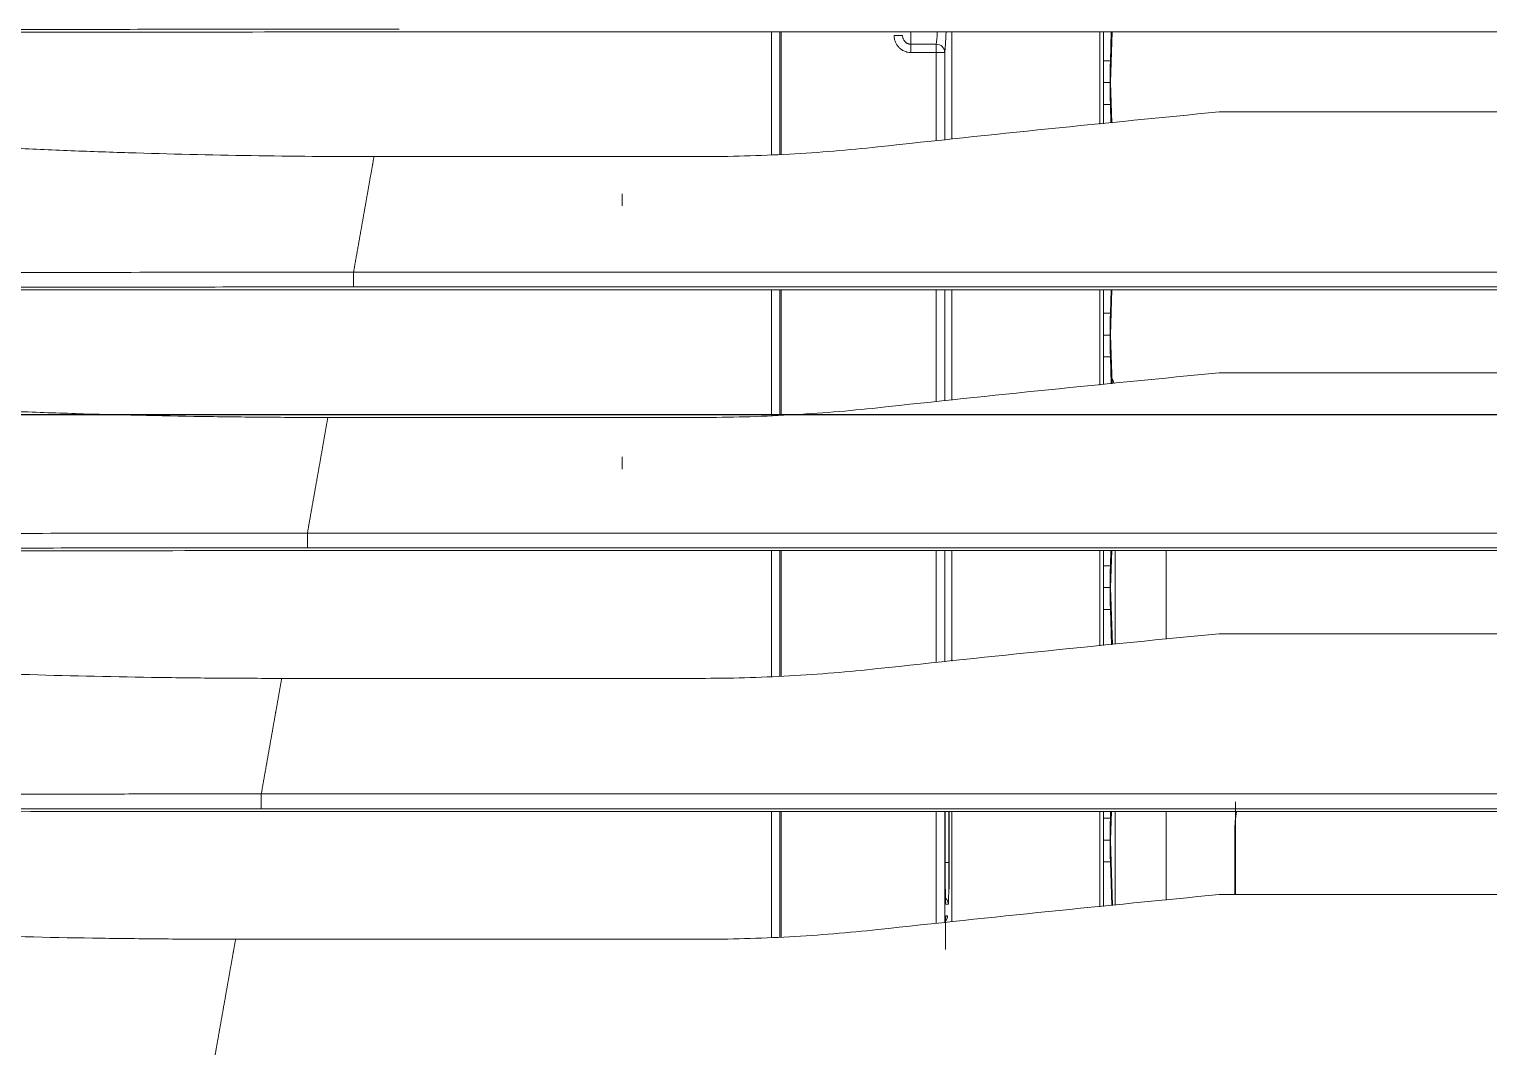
# Model space of a CAD drawing. Header units: inches. Extents: x 3778 to 56227, y -16914 to 35091.
# Drawn here: x 46749.8 to 46836.9, y -10929.2 to -10868 of the extents above; entities that cross this region are included whole.
import ezdxf

# ---------------------------------------------------------------- set-up
doc = ezdxf.new("R2010")
doc.units = ezdxf.units.IN
doc.header["$LTSCALE"] = 100
doc.header["$MEASUREMENT"] = 0
doc.layers.add('2-con', color=2, linetype='Continuous')
doc.layers.add('mark-B', color=2, linetype='Continuous', lineweight=20)

# ---------------------------------------------------------------- blocks, each defined once
blk = doc.blocks.new('cjscjdeh')
at = {"color": 8}
blk.add_line((154925.534, 69952.839), (154277.426, 69952.839), dxfattribs=at)
blk = doc.blocks.new('무풍1way 일반')
at = {"layer": 'mark-B'}
for p, q in [((334.365, -135.339), (334.365, -127.854)), ((334.365, -135.339), (334.365, -127.854)), ((334.445, -135.34), (334.445, -127.851)), ((334.445, -135.34), (334.445, -127.851)), ((334.947, -127.838), (334.947, -135.34)), ((334.947, -127.838), (334.947, -135.34)), ((366.917, -127.717), (339.223, -127.717)), ((324.18, -135.338), (324.18, -128.75)), ((324.606, -135.338), (324.606, -128.705)), ((324.606, -135.338), (324.606, -128.705)), ((325.108, -128.653), (325.108, -135.338)), ((325.108, -128.653), (325.108, -135.338)), ((314.428, -135.337), (314.428, -129.748)), ((314.589, -129.731), (314.707, -133.633)), ((314.641, -129.725), (314.72, -132.33)), ((315.139, -129.675), (315.139, -135.339)), ((315.359, -129.654), (315.359, -135.337)), ((324.534, -129.118), (324.431, -129.123)), ((324.534, -129.118), (324.431, -129.123)), ((324.545, -128.992), (324.542, -129.041)), ((324.545, -128.992), (324.542, -129.041)), ((204.956, -130.381), (308.238, -130.381)), ((307.294, -130.381), (307.294, -134.175)), ((311.398, -130.058), (311.398, -135.338)), ((311.398, -130.058), (311.398, -135.338)), ((324.397, -129.795), (324.534, -129.801)), ((324.397, -129.795), (324.534, -129.801)), ((324.337, -130.716), (324.337, -135.337)), ((324.337, -130.716), (324.337, -135.337)), ((314.72, -132.33), (315.139, -132.33)), ((324.354, -132.305), (324.577, -132.305)), ((324.354, -135.337), (324.354, -132.305)), ((324.354, -132.305), (324.577, -132.305)), ((324.354, -135.337), (324.354, -132.305)), ((324.577, -132.311), (324.577, -135.337)), ((324.577, -132.311), (324.577, -135.337)), ((314.707, -133.633), (314.655, -135.337)), ((314.733, -133.634), (315.139, -133.634)), ((314.72, -134.938), (314.708, -135.337)), ((314.72, -134.938), (315.139, -134.938)), ((-365.384, -135.503), (365.384, -135.503)), ((365.57, -135.337), (205.054, -135.337)), ((365.384, -136.387), (-365.384, -136.387)), ((334.365, -150.9), (334.365, -143.417)), ((334.365, -150.9), (334.365, -143.417)), ((334.445, -150.901), (334.445, -143.415)), ((334.445, -150.901), (334.445, -143.415)), ((334.947, -143.402), (334.947, -150.901)), ((334.947, -143.402), (334.947, -150.901)), ((364.164, -143.281), (339.223, -143.281)), ((324.18, -150.903), (324.18, -144.313)), ((324.606, -150.9), (324.606, -144.269)), ((324.606, -150.9), (324.606, -144.269)), ((325.108, -144.218), (325.108, -150.9)), ((325.108, -144.218), (325.108, -150.9)), ((314.428, -150.901), (314.428, -145.311)), ((314.604, -145.293), (314.707, -148.695)), ((314.656, -145.288), (314.72, -147.392)), ((315.139, -145.24), (315.139, -150.902)), ((315.359, -145.216), (315.359, -150.902)), ((204.956, -145.945), (308.238, -145.945)), ((311.398, -145.621), (311.398, -150.901)), ((311.398, -145.621), (311.398, -150.901)), ((314.72, -147.392), (315.139, -147.392)), ((314.707, -148.695), (314.64, -150.901)), ((314.733, -148.696), (315.139, -148.696)), ((314.72, -150), (314.692, -150.901)), ((314.72, -150), (315.139, -150)), ((-362.631, -151.067), (362.631, -151.067)), ((362.818, -150.901), (205.054, -150.901)), ((362.631, -151.951), (-362.631, -151.951)), ((334.365, -166.464), (334.365, -158.979)), ((334.365, -166.464), (334.365, -158.979)), ((334.445, -166.463), (334.445, -158.98)), ((334.445, -166.463), (334.445, -158.98)), ((334.947, -158.964), (334.947, -166.463)), ((334.947, -158.964), (334.947, -166.463)), ((361.412, -158.845), (339.223, -158.845)), ((324.18, -166.463), (324.18, -159.875)), ((324.606, -166.465), (324.606, -159.833)), ((324.606, -166.465), (324.606, -159.833)), ((325.108, -159.781), (325.108, -166.465)), ((325.108, -159.781), (325.108, -166.465)), ((314.619, -160.856), (314.707, -163.757)), ((314.671, -160.85), (314.72, -162.453)), ((315.139, -160.803), (315.139, -166.465)), ((315.359, -160.781), (315.359, -166.464)), ((204.956, -161.509), (308.238, -161.509)), ((314.72, -162.453), (315.139, -162.453)), ((314.707, -163.757), (314.625, -166.465)), ((314.733, -163.758), (315.139, -163.758)), ((314.72, -165.062), (314.677, -166.465)), ((314.72, -165.062), (315.139, -165.062)), ((-359.878, -166.631), (359.878, -166.631)), ((360.065, -166.465), (205.054, -166.465)), ((359.878, -167.515), (-359.878, -167.515)), ((334.365, -181.841), (334.365, -174.542)), ((334.365, -181.841), (334.365, -174.542)), ((334.445, -181.841), (334.445, -174.541)), ((334.445, -181.841), (334.445, -174.541)), ((334.947, -174.526), (334.947, -181.841)), ((334.947, -174.526), (334.947, -181.841)), ((358.659, -174.409), (339.223, -174.409)), ((324.18, -181.843), (324.18, -175.44)), ((324.606, -180.616), (324.606, -175.396)), ((324.606, -180.616), (324.606, -175.396)), ((325.108, -175.345), (325.108, -180.616)), ((325.108, -175.345), (325.108, -180.616)), ((314.634, -176.418), (314.707, -178.819)), ((314.686, -176.413), (314.72, -177.515)), ((315.139, -176.366), (315.139, -181.843)), ((315.359, -176.343), (315.359, -181.842)), ((204.956, -177.073), (308.238, -177.073)), ((314.72, -177.515), (315.139, -177.515)), ((314.707, -178.819), (314.615, -181.844)), ((314.733, -178.82), (315.139, -178.82)), ((314.72, -180.124), (314.668, -181.844)), ((314.72, -180.124), (315.139, -180.124)), ((324.606, -180.616), (325.108, -180.616)), ((324.606, -180.616), (325.108, -180.616)), ((325.108, -181.114), (325.108, -180.616)), ((325.108, -180.616), (326.621, -180.616)), ((325.108, -180.616), (326.621, -180.616)), ((325.108, -181.114), (325.108, -180.616)), ((326.621, -181.114), (325.108, -181.114)), ((326.621, -181.114), (325.108, -181.114)), ((326.621, -181.114), (326.621, -180.616)), ((326.621, -181.114), (326.621, -180.616)), ((326.621, -181.844), (326.621, -181.114)), ((326.621, -181.844), (326.621, -181.114)), ((357.344, -181.844), (205.056, -181.844)), ((327.123, -181.629), (327.625, -181.629)), ((327.123, -181.629), (327.625, -181.629))]:
    blk.add_line(p, q, dxfattribs=at)
for centre, radius, start, end in [((300.265, -134.175), 7.029, 350.48284, 0), ((316.608, -160.302), 2.18, 195.11712, 204.87231)]:
    blk.add_arc(centre, radius, start, end, dxfattribs=at)
for centre, major_axis, ratio, start_param, end_param in [((324.534, -127.11), (0, -2.008), 0.017061, 0.31443, 1.570796), ((324.534, -127.11), (0, -2.008), 0.017061, 0.31443, 1.570796), ((324.933, -129.123), (0.022, -0.502), 0.999854, 3.957119, 4.667668), ((324.933, -129.123), (0.022, -0.502), 0.999854, 3.957119, 4.667668), ((325.036, -129.118), (0.022, -0.502), 0.999854, 4.459387, 4.667668), ((325.036, -129.118), (0.022, -0.502), 0.999854, 4.459387, 4.667668), ((324.534, -127.11), (0, -2.008), 0.017061, 0.000764, 0.314427), ((324.534, -127.11), (0, -2.008), 0.017061, 0.000764, 0.314427), ((324.397, -132.305), (0, -2.51), 0.017061, 3.140829, 4.712389), ((324.397, -132.305), (0, -2.51), 0.017061, 3.140829, 4.712389), ((324.899, -129.795), (0.022, 0.502), 0.999854, 1.615517, 2.434694), ((324.899, -129.795), (0.022, 0.502), 0.999854, 1.615517, 2.434694), ((325.036, -129.801), (0.022, 0.502), 0.999854, 1.615517, 1.840138), ((324.534, -132.311), (0, -2.51), 0.017061, 1.570796, 3.140829), ((325.036, -129.801), (0.022, 0.502), 0.999854, 1.615517, 1.840138), ((324.534, -132.311), (0, -2.51), 0.017061, 1.570796, 3.140829), ((314.707, -133.634), (0, -1.506), 0.017455, 1.570796, 2.617994), ((314.707, -133.634), (0, -1.506), 0.017455, 0.523599, 1.570796), ((314.707, -148.696), (0, -1.506), 0.017455, 1.570796, 2.617994), ((314.707, -148.696), (0, -1.506), 0.017455, 0.523599, 1.570796), ((343.845, -146.239), (0.001, 12.57), 0.000095, 2.430578, 2.447704), ((343.843, -153.665), (0, 2.91), 0.000083, 2.447704, 2.52166), ((343.843, -153.504), (0, 3.108), 0.000012, 3.600051, 3.761525), ((343.842, -151.672), (-0.001, 5.15), 0.000057, 3.502485, 3.600051), ((314.707, -163.758), (0, -1.506), 0.017455, 1.570796, 2.617994), ((314.707, -163.758), (0, -1.506), 0.017455, 0.523599, 1.570796), ((343.845, -161.938), (0.001, 12.57), 0.000095, 2.430578, 2.447704), ((343.843, -169.365), (0, 2.91), 0.000083, 2.447704, 2.52166), ((343.843, -169.204), (0, 3.108), 0.000012, 3.600051, 3.761525), ((343.842, -167.372), (-0.001, 5.15), 0.000057, 3.502485, 3.600051), ((314.707, -178.82), (0, -1.506), 0.017455, 1.570796, 2.617994), ((314.707, -178.82), (0, -1.506), 0.017455, 0.523599, 1.570796), ((324.649, -199.532), (0, -19.077), 0.017061, 3.271735, 3.525578), ((324.649, -199.532), (0, -19.077), 0.017061, 3.271735, 3.525578), ((325.108, -180.616), (0.498, -0.065), 0.991402, 3.272325, 4.840907), ((325.108, -180.616), (0.498, -0.065), 0.991402, 3.272325, 4.840907), ((325.151, -199.532), (0, -18.575), 0.017522, 3.271735, 3.451894), ((325.151, -199.532), (0, -18.575), 0.017522, 3.271735, 3.451894)]:
    blk.add_ellipse(centre, major_axis=major_axis, ratio=ratio, start_param=start_param, end_param=end_param, dxfattribs=at)
for points, knots in [([(366.917, -127.717), (366.921, -127.693), (366.93, -127.644), (366.943, -127.57), (366.956, -127.497), (366.969, -127.423), (366.982, -127.348), (366.995, -127.274), (367.009, -127.2), (367.022, -127.125), (367.035, -127.05), (367.048, -126.975), (367.062, -126.9), (367.075, -126.824), (367.088, -126.749), (367.102, -126.673), (367.115, -126.597), (367.129, -126.521), (367.142, -126.444), (367.156, -126.368), (367.169, -126.291), (367.183, -126.214), (367.197, -126.137), (367.21, -126.06), (367.224, -125.982), (367.238, -125.905), (367.251, -125.827), (367.265, -125.749), (367.279, -125.671), (367.293, -125.592), (367.307, -125.514), (367.321, -125.435), (367.335, -125.356), (367.349, -125.277), (367.363, -125.198), (367.377, -125.118), (367.391, -125.039), (367.405, -124.959), (367.419, -124.879), (367.433, -124.799), (367.448, -124.718), (367.462, -124.638), (367.476, -124.557), (367.49, -124.476), (367.505, -124.395), (367.519, -124.314), (367.533, -124.232), (367.548, -124.151), (367.562, -124.069), (367.577, -123.987), (367.591, -123.905), (367.606, -123.822), (367.621, -123.74), (367.635, -123.657), (367.65, -123.574), (367.665, -123.491), (367.679, -123.407), (367.694, -123.324), (367.709, -123.24), (367.724, -123.156), (367.739, -123.072), (367.754, -122.988), (367.768, -122.904), (367.783, -122.819), (367.798, -122.734), (367.813, -122.65), (367.828, -122.564), (367.844, -122.479), (367.859, -122.394), (367.874, -122.308), (367.889, -122.222), (367.904, -122.136), (367.92, -122.05), (367.935, -121.963), (367.95, -121.877), (367.965, -121.79), (367.981, -121.703), (367.996, -121.616), (368.012, -121.529), (368.027, -121.441), (368.043, -121.353), (368.058, -121.265), (368.074, -121.177), (368.089, -121.089), (368.105, -121.001), (368.121, -120.912), (368.131, -120.853), (368.136, -120.823)], [0, 0, 0, 0, 0.011753, 0.023506, 0.035258, 0.04701, 0.058761, 0.070512, 0.082262, 0.094012, 0.105761, 0.11751, 0.129259, 0.141008, 0.152756, 0.164504, 0.176252, 0.187999, 0.199747, 0.211494, 0.223242, 0.234989, 0.246736, 0.258484, 0.270231, 0.281979, 0.293726, 0.305474, 0.317222, 0.32897, 0.340719, 0.352467, 0.364216, 0.375966, 0.387715, 0.399466, 0.411216, 0.422967, 0.434719, 0.446471, 0.458224, 0.469977, 0.481731, 0.493485, 0.505241, 0.516997, 0.528753, 0.540511, 0.552269, 0.564028, 0.575788, 0.587549, 0.599311, 0.611074, 0.622838, 0.634603, 0.646369, 0.658136, 0.669904, 0.681674, 0.693444, 0.705216, 0.716989, 0.728763, 0.740539, 0.752316, 0.764094, 0.775874, 0.787655, 0.799438, 0.811222, 0.823008, 0.834795, 0.846584, 0.858375, 0.870167, 0.881961, 0.893757, 0.905554, 0.917353, 0.929154, 0.940957, 0.952762, 0.964568, 0.976377, 0.988187, 1, 1, 1, 1]), ([(430.915, -132.369), (429.598, -132.099), (428.279, -131.853), (425.638, -131.397), (424.315, -131.188), (421.667, -130.8), (420.341, -130.62), (417.687, -130.287), (416.358, -130.132), (413.7, -129.844), (412.369, -129.71), (409.707, -129.46), (408.374, -129.343), (405.708, -129.126), (404.374, -129.025), (401.705, -128.836), (400.37, -128.749), (397.698, -128.586), (396.362, -128.511), (393.688, -128.371), (392.35, -128.307), (389.674, -128.189), (388.335, -128.135), (385.659, -128.037), (384.32, -127.993), (380.305, -127.876), (377.628, -127.817), (373.611, -127.758), (372.273, -127.743), (369.595, -127.722), (368.256, -127.717), (366.917, -127.717)], [0, 0, 0, 0, 0.0625, 0.0625, 0.125, 0.125, 0.1875, 0.1875, 0.25, 0.25, 0.3125, 0.3125, 0.375, 0.375, 0.4375, 0.4375, 0.5, 0.5, 0.5625, 0.5625, 0.625, 0.625, 0.6875, 0.6875, 0.75, 0.75, 0.875, 0.875, 0.9375, 0.9375, 1, 1, 1, 1]), ([(365.384, -135.503), (367.834, -135.503), (370.283, -135.502), (375.182, -135.499), (377.631, -135.496), (384.977, -135.486), (389.873, -135.477), (397.216, -135.459), (399.664, -135.453), (404.559, -135.439), (407.006, -135.431), (411.9, -135.415), (416.793, -135.398), (424.131, -135.371), (431.468, -135.342), (436.359, -135.322), (441.25, -135.302), (443.695, -135.293), (448.586, -135.273), (451.032, -135.264), (458.37, -135.236), (463.263, -135.219), (473.051, -135.19), (477.947, -135.178), (482.845, -135.17)], [0, 0, 0, 0, 0.0625, 0.0625, 0.125, 0.125, 0.25, 0.25, 0.3125, 0.3125, 0.375, 0.375, 0.4375, 0.5, 0.5625, 0.625, 0.625, 0.6875, 0.6875, 0.75, 0.75, 0.875, 0.875, 1, 1, 1, 1]), ([(365.384, -135.503), (365.384, -135.507), (365.384, -135.517), (365.384, -135.553), (365.384, -135.578), (365.384, -135.638), (365.384, -135.675), (365.384, -135.756), (365.384, -135.801), (365.384, -135.895), (365.384, -135.944), (365.384, -136.044), (365.384, -136.093), (365.384, -136.189), (365.384, -136.234), (365.384, -136.318), (365.384, -136.355), (365.384, -136.387)], [0, 0, 0, 0, 0.125, 0.125, 0.25, 0.25, 0.375, 0.375, 0.5, 0.5, 0.625, 0.625, 0.75, 0.75, 0.875, 0.875, 1, 1, 1, 1]), ([(495.895, -135.644), (494.534, -135.644), (493.173, -135.645), (490.451, -135.649), (489.091, -135.652), (485.009, -135.662), (482.289, -135.672), (474.13, -135.71), (468.693, -135.745), (460.539, -135.808), (457.821, -135.83), (452.386, -135.877), (449.669, -135.901), (444.234, -135.951), (441.517, -135.976), (436.083, -136.026), (433.366, -136.051), (427.931, -136.098), (425.214, -136.122), (419.779, -136.166), (417.061, -136.186), (411.624, -136.225), (408.906, -136.243), (403.468, -136.276), (400.749, -136.291), (392.59, -136.332), (387.151, -136.352), (378.99, -136.373), (376.269, -136.378), (372.187, -136.384), (370.827, -136.385), (368.786, -136.387), (367.765, -136.387), (366.574, -136.387), (366.064, -136.387), (365.724, -136.387), (365.554, -136.387), (365.384, -136.387)], [0, 0, 0, 0, 0.03125, 0.03125, 0.0625, 0.0625, 0.125, 0.125, 0.25, 0.25, 0.3125, 0.3125, 0.375, 0.375, 0.4375, 0.4375, 0.5, 0.5, 0.5625, 0.5625, 0.625, 0.625, 0.6875, 0.6875, 0.75, 0.75, 0.875, 0.875, 0.9375, 0.9375, 0.96875, 0.96875, 0.984375, 0.992187, 0.996094, 0.996094, 1, 1, 1, 1]), ([(365.57, -135.337), (367.473, -135.337), (369.376, -135.337), (373.181, -135.335), (378.888, -135.33), (384.594, -135.322), (392.201, -135.308), (396.004, -135.299), (403.609, -135.279), (407.411, -135.268), (415.014, -135.244), (418.815, -135.231), (426.415, -135.204), (430.215, -135.189), (437.814, -135.161), (441.614, -135.146), (449.214, -135.118), (453.014, -135.104), (456.815, -135.092)], [0, 0, 0, 0, 0.0625, 0.0625, 0.125, 0.25, 0.25, 0.375, 0.375, 0.5, 0.5, 0.625, 0.625, 0.75, 0.75, 0.875, 0.875, 1, 1, 1, 1]), ([(364.164, -143.281), (364.169, -143.257), (364.177, -143.208), (364.19, -143.134), (364.203, -143.061), (364.216, -142.987), (364.23, -142.912), (364.243, -142.838), (364.256, -142.764), (364.269, -142.689), (364.282, -142.614), (364.296, -142.539), (364.309, -142.464), (364.322, -142.388), (364.336, -142.313), (364.349, -142.237), (364.363, -142.161), (364.376, -142.085), (364.39, -142.008), (364.403, -141.932), (364.417, -141.855), (364.43, -141.778), (364.444, -141.701), (364.458, -141.624), (364.471, -141.546), (364.485, -141.469), (364.499, -141.391), (364.512, -141.313), (364.526, -141.235), (364.54, -141.156), (364.554, -141.078), (364.568, -140.999), (364.582, -140.92), (364.596, -140.841), (364.61, -140.762), (364.624, -140.682), (364.638, -140.603), (364.652, -140.523), (364.666, -140.443), (364.681, -140.363), (364.695, -140.282), (364.709, -140.202), (364.723, -140.121), (364.738, -140.04), (364.752, -139.959), (364.766, -139.878), (364.781, -139.796), (364.795, -139.715), (364.81, -139.633), (364.824, -139.551), (364.839, -139.469), (364.853, -139.386), (364.868, -139.304), (364.883, -139.221), (364.897, -139.138), (364.912, -139.055), (364.927, -138.971), (364.941, -138.888), (364.956, -138.804), (364.971, -138.72), (364.986, -138.636), (365.001, -138.552), (365.016, -138.468), (365.031, -138.383), (365.046, -138.298), (365.061, -138.214), (365.076, -138.128), (365.091, -138.043), (365.106, -137.958), (365.121, -137.872), (365.136, -137.786), (365.152, -137.7), (365.167, -137.614), (365.182, -137.527), (365.197, -137.441), (365.213, -137.354), (365.228, -137.267), (365.243, -137.18), (365.259, -137.093), (365.274, -137.005), (365.29, -136.917), (365.305, -136.829), (365.321, -136.741), (365.337, -136.653), (365.352, -136.565), (365.368, -136.476), (365.378, -136.417), (365.384, -136.387)], [0, 0, 0, 0, 0.011753, 0.023506, 0.035258, 0.04701, 0.058761, 0.070512, 0.082262, 0.094012, 0.105761, 0.11751, 0.129259, 0.141008, 0.152756, 0.164504, 0.176252, 0.187999, 0.199747, 0.211494, 0.223242, 0.234989, 0.246736, 0.258484, 0.270231, 0.281979, 0.293726, 0.305474, 0.317222, 0.32897, 0.340719, 0.352467, 0.364216, 0.375966, 0.387715, 0.399466, 0.411216, 0.422967, 0.434719, 0.446471, 0.458224, 0.469977, 0.481731, 0.493485, 0.505241, 0.516997, 0.528753, 0.540511, 0.552269, 0.564028, 0.575788, 0.587549, 0.599311, 0.611074, 0.622838, 0.634603, 0.646369, 0.658136, 0.669904, 0.681674, 0.693444, 0.705216, 0.716989, 0.728763, 0.740539, 0.752316, 0.764094, 0.775874, 0.787655, 0.799438, 0.811222, 0.823008, 0.834795, 0.846584, 0.858375, 0.870167, 0.881961, 0.893757, 0.905554, 0.917353, 0.929154, 0.940957, 0.952762, 0.964568, 0.976377, 0.988187, 1, 1, 1, 1]), ([(426.007, -147.833), (424.734, -147.575), (423.459, -147.338), (420.905, -146.898), (419.627, -146.695), (417.067, -146.318), (415.786, -146.143), (413.221, -145.817), (411.938, -145.665), (409.369, -145.382), (408.083, -145.251), (405.511, -145.004), (404.224, -144.89), (401.648, -144.675), (400.36, -144.575), (397.781, -144.389), (396.491, -144.302), (393.911, -144.141), (392.62, -144.066), (390.037, -143.928), (388.744, -143.865), (386.159, -143.748), (384.866, -143.694), (382.926, -143.622), (382.279, -143.599), (380.985, -143.555), (380.338, -143.535), (377.104, -143.438), (374.516, -143.38), (370.634, -143.321), (369.34, -143.306), (366.752, -143.286), (365.458, -143.281), (364.164, -143.281)], [0, 0, 0, 0, 0.0625, 0.0625, 0.125, 0.125, 0.1875, 0.1875, 0.25, 0.25, 0.3125, 0.3125, 0.375, 0.375, 0.4375, 0.4375, 0.5, 0.5, 0.5625, 0.5625, 0.625, 0.625, 0.6875, 0.6875, 0.71875, 0.71875, 0.75, 0.75, 0.875, 0.875, 0.9375, 0.9375, 1, 1, 1, 1]), ([(362.631, -151.067), (365.08, -151.067), (367.529, -151.066), (372.427, -151.063), (374.875, -151.061), (382.22, -151.052), (387.115, -151.044), (394.458, -151.028), (396.905, -151.022), (401.799, -151.01), (404.246, -151.003), (409.14, -150.988), (414.033, -150.973), (421.371, -150.949), (428.709, -150.923), (433.6, -150.905), (438.491, -150.887), (440.937, -150.878), (445.828, -150.861), (448.274, -150.852), (455.612, -150.827), (460.505, -150.811), (470.292, -150.785), (475.188, -150.774), (480.085, -150.767)], [0, 0, 0, 0, 0.0625, 0.0625, 0.125, 0.125, 0.25, 0.25, 0.3125, 0.3125, 0.375, 0.375, 0.4375, 0.5, 0.5625, 0.625, 0.625, 0.6875, 0.6875, 0.75, 0.75, 0.875, 0.875, 1, 1, 1, 1]), ([(362.631, -151.951), (362.631, -151.919), (362.631, -151.882), (362.631, -151.798), (362.631, -151.753), (362.631, -151.657), (362.631, -151.608), (362.631, -151.508), (362.631, -151.459), (362.631, -151.365), (362.631, -151.32), (362.631, -151.239), (362.631, -151.202), (362.631, -151.142), (362.631, -151.117), (362.631, -151.081), (362.631, -151.071), (362.631, -151.067)], [0, 0, 0, 0, 0.125, 0.125, 0.25, 0.25, 0.375, 0.375, 0.5, 0.5, 0.625, 0.625, 0.75, 0.75, 0.875, 0.875, 1, 1, 1, 1]), ([(493.132, -151.242), (491.771, -151.242), (490.411, -151.243), (487.69, -151.247), (486.33, -151.25), (482.249, -151.26), (479.529, -151.269), (471.371, -151.305), (465.934, -151.339), (457.781, -151.399), (455.063, -151.421), (449.628, -151.466), (446.91, -151.489), (441.476, -151.537), (438.759, -151.561), (433.324, -151.608), (430.607, -151.632), (425.172, -151.678), (422.455, -151.7), (417.019, -151.742), (414.301, -151.761), (408.865, -151.798), (406.146, -151.815), (400.709, -151.847), (397.99, -151.861), (389.833, -151.899), (384.394, -151.918), (376.234, -151.938), (373.513, -151.943), (369.433, -151.948), (368.073, -151.949), (366.032, -151.951), (365.012, -151.951), (363.991, -151.951), (363.311, -151.951), (362.971, -151.951), (362.631, -151.951)], [0, 0, 0, 0, 0.03125, 0.03125, 0.0625, 0.0625, 0.125, 0.125, 0.25, 0.25, 0.3125, 0.3125, 0.375, 0.375, 0.4375, 0.4375, 0.5, 0.5, 0.5625, 0.5625, 0.625, 0.625, 0.6875, 0.6875, 0.75, 0.75, 0.875, 0.875, 0.9375, 0.9375, 0.96875, 0.96875, 0.984375, 0.992188, 0.992188, 1, 1, 1, 1]), ([(362.818, -150.901), (366.623, -150.901), (370.427, -150.899), (378.036, -150.893), (381.839, -150.888), (389.446, -150.875), (393.249, -150.868), (400.854, -150.85), (404.656, -150.84), (412.259, -150.818), (416.06, -150.807), (423.662, -150.782), (427.462, -150.77), (435.063, -150.744), (438.863, -150.731), (446.463, -150.705), (450.264, -150.693), (454.065, -150.682)], [0, 0, 0, 0, 0.125, 0.125, 0.25, 0.25, 0.375, 0.375, 0.5, 0.5, 0.625, 0.625, 0.75, 0.75, 0.875, 0.875, 1, 1, 1, 1]), ([(361.412, -158.845), (361.416, -158.821), (361.425, -158.772), (361.438, -158.698), (361.451, -158.625), (361.464, -158.551), (361.477, -158.476), (361.49, -158.402), (361.503, -158.328), (361.516, -158.253), (361.53, -158.178), (361.543, -158.103), (361.556, -158.028), (361.57, -157.952), (361.583, -157.877), (361.596, -157.801), (361.61, -157.725), (361.623, -157.649), (361.637, -157.572), (361.65, -157.496), (361.664, -157.419), (361.677, -157.342), (361.691, -157.265), (361.705, -157.188), (361.718, -157.11), (361.732, -157.033), (361.746, -156.955), (361.76, -156.877), (361.774, -156.799), (361.787, -156.72), (361.801, -156.642), (361.815, -156.563), (361.829, -156.484), (361.843, -156.405), (361.857, -156.326), (361.871, -156.246), (361.885, -156.167), (361.899, -156.087), (361.914, -156.007), (361.928, -155.927), (361.942, -155.846), (361.956, -155.766), (361.971, -155.685), (361.985, -155.604), (361.999, -155.523), (362.014, -155.442), (362.028, -155.36), (362.042, -155.279), (362.057, -155.197), (362.071, -155.115), (362.086, -155.033), (362.101, -154.95), (362.115, -154.868), (362.13, -154.785), (362.144, -154.702), (362.159, -154.619), (362.174, -154.535), (362.189, -154.452), (362.203, -154.368), (362.218, -154.284), (362.233, -154.2), (362.248, -154.116), (362.263, -154.032), (362.278, -153.947), (362.293, -153.862), (362.308, -153.778), (362.323, -153.692), (362.338, -153.607), (362.353, -153.522), (362.368, -153.436), (362.384, -153.35), (362.399, -153.264), (362.414, -153.178), (362.429, -153.091), (362.445, -153.005), (362.46, -152.918), (362.475, -152.831), (362.491, -152.744), (362.506, -152.657), (362.522, -152.569), (362.537, -152.481), (362.553, -152.393), (362.568, -152.305), (362.584, -152.217), (362.6, -152.129), (362.615, -152.04), (362.626, -151.981), (362.631, -151.951)], [0, 0, 0, 0, 0.011753, 0.023506, 0.035258, 0.04701, 0.058761, 0.070512, 0.082262, 0.094012, 0.105761, 0.11751, 0.129259, 0.141008, 0.152756, 0.164504, 0.176252, 0.187999, 0.199747, 0.211494, 0.223242, 0.234989, 0.246736, 0.258484, 0.270231, 0.281979, 0.293726, 0.305474, 0.317222, 0.32897, 0.340719, 0.352467, 0.364216, 0.375966, 0.387715, 0.399466, 0.411216, 0.422967, 0.434719, 0.446471, 0.458224, 0.469977, 0.481731, 0.493485, 0.505241, 0.516997, 0.528753, 0.540511, 0.552269, 0.564028, 0.575788, 0.587549, 0.599311, 0.611074, 0.622838, 0.634603, 0.646369, 0.658136, 0.669904, 0.681674, 0.693444, 0.705216, 0.716989, 0.728763, 0.740539, 0.752316, 0.764094, 0.775874, 0.787655, 0.799438, 0.811222, 0.823008, 0.834795, 0.846584, 0.858375, 0.870167, 0.881961, 0.893757, 0.905554, 0.917353, 0.929154, 0.940957, 0.952762, 0.964568, 0.976377, 0.988187, 1, 1, 1, 1]), ([(421.372, -163.31), (420.137, -163.061), (418.901, -162.832), (416.425, -162.406), (415.185, -162.209), (412.703, -161.841), (411.461, -161.67), (408.975, -161.35), (407.73, -161.202), (405.24, -160.923), (403.994, -160.794), (401.5, -160.551), (400.252, -160.438), (397.755, -160.226), (396.506, -160.127), (394.006, -159.943), (392.756, -159.857), (390.254, -159.697), (389.002, -159.623), (386.498, -159.486), (385.246, -159.423), (382.739, -159.307), (381.486, -159.255), (378.977, -159.159), (377.723, -159.116), (373.959, -159.001), (371.45, -158.943), (367.686, -158.885), (365.176, -158.855), (362.666, -158.845), (361.412, -158.845)], [0, 0, 0, 0, 0.0625, 0.0625, 0.125, 0.125, 0.1875, 0.1875, 0.25, 0.25, 0.3125, 0.3125, 0.375, 0.375, 0.4375, 0.4375, 0.5, 0.5, 0.5625, 0.5625, 0.625, 0.625, 0.6875, 0.6875, 0.75, 0.75, 0.875, 0.875, 0.9375, 1, 1, 1, 1]), ([(360.065, -166.465), (363.87, -166.465), (367.674, -166.464), (375.281, -166.458), (379.085, -166.453), (386.691, -166.442), (390.494, -166.436), (398.099, -166.42), (401.902, -166.411), (409.505, -166.392), (413.307, -166.382), (420.909, -166.36), (424.709, -166.349), (432.311, -166.326), (436.112, -166.315), (443.713, -166.292), (447.514, -166.281), (451.316, -166.271)], [0, 0, 0, 0, 0.125, 0.125, 0.25, 0.25, 0.375, 0.375, 0.5, 0.5, 0.625, 0.625, 0.75, 0.75, 0.875, 0.875, 1, 1, 1, 1]), ([(359.878, -166.631), (362.327, -166.631), (364.775, -166.63), (369.672, -166.628), (372.12, -166.626), (379.463, -166.618), (384.358, -166.611), (391.7, -166.596), (394.147, -166.591), (399.041, -166.58), (401.488, -166.574), (406.381, -166.561), (411.274, -166.548), (418.612, -166.526), (425.95, -166.503), (430.841, -166.487), (435.732, -166.471), (438.178, -166.463), (443.07, -166.447), (445.516, -166.439), (452.853, -166.417), (457.746, -166.403), (467.533, -166.379), (472.427, -166.369), (477.323, -166.362)], [0, 0, 0, 0, 0.0625, 0.0625, 0.125, 0.125, 0.25, 0.25, 0.3125, 0.3125, 0.375, 0.375, 0.4375, 0.5, 0.5625, 0.625, 0.625, 0.6875, 0.6875, 0.75, 0.75, 0.875, 0.875, 1, 1, 1, 1]), ([(359.878, -166.631), (359.878, -166.635), (359.878, -166.645), (359.878, -166.681), (359.878, -166.706), (359.878, -166.767), (359.878, -166.803), (359.878, -166.884), (359.878, -166.929), (359.878, -167.023), (359.878, -167.072), (359.878, -167.172), (359.878, -167.221), (359.878, -167.317), (359.878, -167.362), (359.878, -167.446), (359.878, -167.483), (359.878, -167.515)], [0, 0, 0, 0, 0.125, 0.125, 0.25, 0.25, 0.375, 0.375, 0.5, 0.5, 0.625, 0.625, 0.75, 0.75, 0.875, 0.875, 1, 1, 1, 1]), ([(490.37, -166.839), (489.009, -166.84), (487.649, -166.841), (484.929, -166.844), (483.569, -166.847), (479.489, -166.856), (476.77, -166.865), (468.613, -166.9), (463.176, -166.932), (455.022, -166.99), (452.305, -167.01), (446.87, -167.053), (444.152, -167.076), (438.718, -167.121), (436, -167.145), (430.566, -167.19), (427.848, -167.213), (422.413, -167.256), (419.696, -167.277), (414.26, -167.317), (411.542, -167.336), (406.106, -167.371), (403.388, -167.387), (397.95, -167.417), (395.232, -167.43), (387.075, -167.466), (381.637, -167.484), (373.478, -167.503), (370.758, -167.508), (366.679, -167.512), (365.319, -167.513), (363.278, -167.515), (362.258, -167.515), (361.238, -167.515), (360.558, -167.515), (360.218, -167.515), (359.878, -167.515)], [0, 0, 0, 0, 0.03125, 0.03125, 0.0625, 0.0625, 0.125, 0.125, 0.25, 0.25, 0.3125, 0.3125, 0.375, 0.375, 0.4375, 0.4375, 0.5, 0.5, 0.5625, 0.5625, 0.625, 0.625, 0.6875, 0.6875, 0.75, 0.75, 0.875, 0.875, 0.9375, 0.9375, 0.96875, 0.96875, 0.984375, 0.992188, 0.992188, 1, 1, 1, 1]), ([(358.659, -174.409), (358.663, -174.385), (358.672, -174.336), (358.685, -174.262), (358.698, -174.189), (358.711, -174.115), (358.724, -174.04), (358.737, -173.966), (358.75, -173.892), (358.764, -173.817), (358.777, -173.742), (358.79, -173.667), (358.803, -173.592), (358.817, -173.516), (358.83, -173.441), (358.844, -173.365), (358.857, -173.289), (358.871, -173.213), (358.884, -173.136), (358.898, -173.06), (358.911, -172.983), (358.925, -172.906), (358.938, -172.829), (358.952, -172.752), (358.966, -172.674), (358.979, -172.597), (358.993, -172.519), (359.007, -172.441), (359.021, -172.363), (359.035, -172.284), (359.049, -172.206), (359.062, -172.127), (359.076, -172.048), (359.09, -171.969), (359.104, -171.89), (359.119, -171.81), (359.133, -171.731), (359.147, -171.651), (359.161, -171.571), (359.175, -171.491), (359.189, -171.41), (359.204, -171.33), (359.218, -171.249), (359.232, -171.168), (359.246, -171.087), (359.261, -171.006), (359.275, -170.924), (359.29, -170.843), (359.304, -170.761), (359.319, -170.679), (359.333, -170.597), (359.348, -170.514), (359.362, -170.432), (359.377, -170.349), (359.392, -170.266), (359.406, -170.183), (359.421, -170.099), (359.436, -170.016), (359.451, -169.932), (359.466, -169.848), (359.48, -169.764), (359.495, -169.68), (359.51, -169.596), (359.525, -169.511), (359.54, -169.426), (359.555, -169.342), (359.57, -169.256), (359.585, -169.171), (359.6, -169.086), (359.616, -169), (359.631, -168.914), (359.646, -168.828), (359.661, -168.742), (359.677, -168.655), (359.692, -168.569), (359.707, -168.482), (359.723, -168.395), (359.738, -168.308), (359.753, -168.221), (359.769, -168.133), (359.784, -168.045), (359.8, -167.957), (359.816, -167.869), (359.831, -167.781), (359.847, -167.693), (359.862, -167.604), (359.873, -167.545), (359.878, -167.515)], [0, 0, 0, 0, 0.011753, 0.023506, 0.035258, 0.04701, 0.058761, 0.070512, 0.082262, 0.094012, 0.105761, 0.11751, 0.129259, 0.141008, 0.152756, 0.164504, 0.176252, 0.187999, 0.199747, 0.211494, 0.223242, 0.234989, 0.246736, 0.258484, 0.270231, 0.281979, 0.293726, 0.305474, 0.317222, 0.32897, 0.340719, 0.352467, 0.364216, 0.375966, 0.387715, 0.399466, 0.411216, 0.422967, 0.434719, 0.446471, 0.458224, 0.469977, 0.481731, 0.493485, 0.505241, 0.516997, 0.528753, 0.540511, 0.552269, 0.564028, 0.575788, 0.587549, 0.599311, 0.611074, 0.622838, 0.634603, 0.646369, 0.658136, 0.669904, 0.681674, 0.693444, 0.705216, 0.716989, 0.728763, 0.740539, 0.752316, 0.764094, 0.775874, 0.787655, 0.799438, 0.811222, 0.823008, 0.834795, 0.846584, 0.858375, 0.870167, 0.881961, 0.893757, 0.905554, 0.917353, 0.929154, 0.940957, 0.952762, 0.964568, 0.976377, 0.988187, 1, 1, 1, 1]), ([(416.963, -178.797), (415.762, -178.557), (414.559, -178.335), (412.151, -177.92), (410.946, -177.728), (408.533, -177.368), (407.325, -177.201), (404.907, -176.887), (403.697, -176.741), (401.276, -176.467), (400.064, -176.339), (397.64, -176.099), (396.426, -175.987), (393.999, -175.778), (392.784, -175.68), (390.354, -175.497), (389.138, -175.413), (386.705, -175.254), (385.489, -175.181), (383.054, -175.045), (380.618, -174.92), (378.18, -174.815), (376.351, -174.744), (375.741, -174.721), (374.522, -174.679), (373.912, -174.658), (370.861, -174.563), (368.421, -174.506), (363.54, -174.429), (361.1, -174.409), (358.659, -174.409)], [0, 0, 0, 0, 0.0625, 0.0625, 0.125, 0.125, 0.1875, 0.1875, 0.25, 0.25, 0.3125, 0.3125, 0.375, 0.375, 0.4375, 0.4375, 0.5, 0.5, 0.5625, 0.5625, 0.625, 0.6875, 0.6875, 0.71875, 0.71875, 0.75, 0.75, 0.875, 0.875, 1, 1, 1, 1]), ([(326.621, -180.616), (326.687, -180.616), (326.753, -180.622), (326.835, -180.639), (326.851, -180.643), (326.883, -180.651), (326.931, -180.664), (327.008, -180.692), (327.067, -180.721), (327.111, -180.744), (327.125, -180.753), (327.154, -180.77), (327.168, -180.779), (327.236, -180.825), (327.286, -180.868), (327.356, -180.938), (327.378, -180.962), (327.42, -181.014), (327.439, -181.041), (327.493, -181.123), (327.524, -181.182), (327.562, -181.273), (327.573, -181.305), (327.592, -181.368), (327.599, -181.4), (327.618, -181.497), (327.625, -181.562), (327.625, -181.629)], [0, 0, 0, 0, 0.125, 0.125, 0.15625, 0.15625, 0.1875, 0.25, 0.3125, 0.3125, 0.34375, 0.34375, 0.375, 0.375, 0.5, 0.5, 0.5625, 0.5625, 0.625, 0.625, 0.75, 0.75, 0.8125, 0.8125, 0.875, 0.875, 1, 1, 1, 1]), ([(326.621, -180.616), (326.687, -180.616), (326.753, -180.622), (326.835, -180.639), (326.851, -180.643), (326.883, -180.651), (326.931, -180.664), (327.008, -180.692), (327.067, -180.721), (327.111, -180.744), (327.125, -180.753), (327.154, -180.77), (327.168, -180.779), (327.236, -180.825), (327.286, -180.868), (327.356, -180.938), (327.378, -180.962), (327.42, -181.014), (327.439, -181.041), (327.493, -181.123), (327.524, -181.182), (327.562, -181.273), (327.573, -181.305), (327.592, -181.368), (327.599, -181.4), (327.618, -181.497), (327.625, -181.562), (327.625, -181.629)], [0, 0, 0, 0, 0.125, 0.125, 0.15625, 0.15625, 0.1875, 0.25, 0.3125, 0.3125, 0.34375, 0.34375, 0.375, 0.375, 0.5, 0.5, 0.5625, 0.5625, 0.625, 0.625, 0.75, 0.75, 0.8125, 0.8125, 0.875, 0.875, 1, 1, 1, 1]), ([(327.123, -181.629), (327.123, -181.596), (327.12, -181.563), (327.11, -181.514), (327.107, -181.498), (327.097, -181.466), (327.092, -181.45), (327.074, -181.404), (327.058, -181.374), (327.032, -181.332), (327.022, -181.319), (327.001, -181.292), (326.99, -181.28), (326.956, -181.244), (326.931, -181.222), (326.89, -181.193), (326.875, -181.184), (326.846, -181.168), (326.816, -181.153), (326.785, -181.142), (326.754, -181.132), (326.737, -181.127), (326.688, -181.117), (326.654, -181.114), (326.621, -181.114)], [0, 0, 0, 0, 0.125, 0.125, 0.1875, 0.1875, 0.25, 0.25, 0.375, 0.375, 0.4375, 0.4375, 0.5, 0.5, 0.625, 0.625, 0.6875, 0.6875, 0.75, 0.8125, 0.8125, 0.875, 0.875, 1, 1, 1, 1]), ([(327.123, -181.629), (327.123, -181.596), (327.12, -181.563), (327.11, -181.514), (327.107, -181.498), (327.097, -181.466), (327.092, -181.45), (327.074, -181.404), (327.058, -181.374), (327.032, -181.332), (327.022, -181.319), (327.001, -181.292), (326.99, -181.28), (326.956, -181.244), (326.931, -181.222), (326.89, -181.193), (326.875, -181.184), (326.846, -181.168), (326.816, -181.153), (326.785, -181.142), (326.754, -181.132), (326.737, -181.127), (326.688, -181.117), (326.654, -181.114), (326.621, -181.114)], [0, 0, 0, 0, 0.125, 0.125, 0.1875, 0.1875, 0.25, 0.25, 0.375, 0.375, 0.4375, 0.4375, 0.5, 0.5, 0.625, 0.625, 0.6875, 0.6875, 0.75, 0.8125, 0.8125, 0.875, 0.875, 1, 1, 1, 1]), ([(357.159, -182.009), (359.607, -182.009), (362.054, -182.008), (366.949, -182.006), (369.397, -182.004), (376.739, -181.997), (381.632, -181.99), (388.973, -181.976), (391.419, -181.971), (396.312, -181.961), (398.758, -181.955), (403.651, -181.943), (408.543, -181.93), (415.88, -181.909), (423.216, -181.887), (428.107, -181.872), (432.997, -181.857), (435.443, -181.85), (440.334, -181.835), (442.779, -181.828), (450.116, -181.806), (455.007, -181.793), (464.792, -181.771), (469.686, -181.762), (474.581, -181.755)], [0, 0, 0, 0, 0.0625, 0.0625, 0.125, 0.125, 0.25, 0.25, 0.3125, 0.3125, 0.375, 0.375, 0.4375, 0.5, 0.5625, 0.625, 0.625, 0.6875, 0.6875, 0.75, 0.75, 0.875, 0.875, 1, 1, 1, 1]), ([(357.344, -181.844), (361.146, -181.844), (364.949, -181.842), (372.552, -181.836), (376.354, -181.832), (383.956, -181.822), (387.757, -181.815), (395.358, -181.8), (399.158, -181.792), (406.758, -181.774), (410.558, -181.764), (418.157, -181.744), (421.956, -181.733), (429.554, -181.712), (433.353, -181.701), (440.952, -181.68), (444.751, -181.67), (448.551, -181.66)], [0, 0, 0, 0, 0.125, 0.125, 0.25, 0.25, 0.375, 0.375, 0.5, 0.5, 0.625, 0.625, 0.75, 0.75, 0.875, 0.875, 1, 1, 1, 1])]:
    blk.add_open_spline(points, degree=3, knots=knots, dxfattribs=at)
for points, degree in [([(328.587, -128.297), (329.464, -128.202), (331.222, -128.035), (333.874, -127.853), (336.54, -127.742), (338.327, -127.717), (339.223, -127.717)], 3), ([(308.238, -130.381), (315.025, -129.725), (321.808, -129.031), (328.587, -128.297)], 3), ([(307.256, -135.909), (307.256, -130.381)], 1), ([(328.587, -143.861), (329.464, -143.766), (331.222, -143.599), (333.874, -143.417), (336.54, -143.306), (338.327, -143.281), (339.223, -143.281)], 3), ([(308.238, -145.945), (315.025, -145.289), (321.808, -144.595), (328.587, -143.861)], 3), ([(328.587, -159.425), (329.464, -159.33), (331.222, -159.163), (333.874, -158.981), (336.54, -158.87), (338.327, -158.845), (339.223, -158.845)], 3), ([(308.238, -161.509), (315.025, -160.853), (321.808, -160.159), (328.587, -159.425)], 3), ([(308.238, -177.073), (315.025, -176.417), (321.808, -175.723), (328.587, -174.989)], 3), ([(328.587, -174.989), (329.464, -174.894), (331.222, -174.727), (333.874, -174.545), (336.54, -174.434), (338.327, -174.409), (339.223, -174.409)], 3)]:
    blk.add_open_spline(points, degree=degree, dxfattribs=at)
blk = doc.blocks.new('dpdjzjs')
at = {"layer": 'mark-B', "rotation": 180}
blk.add_blockref('무풍1way 일반', (183099.915, 90780.439), dxfattribs=at)

msp = doc.modelspace()

# ---------------------------------------------------------------- block references
msp.add_blockref('cjscjdeh', (-107842.967, -80843.836))
at = {"layer": '2-con'}
msp.add_blockref('dpdjzjs', (-135970.865, -101830.442), dxfattribs=at)

doc.saveas('drawing.dxf')
